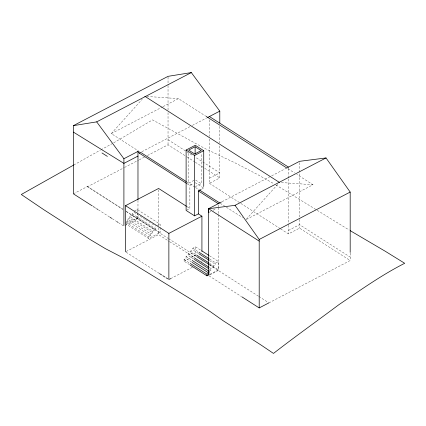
<?xml version="1.0" encoding="UTF-8"?>
<svg xmlns="http://www.w3.org/2000/svg" width="426" height="426" viewBox="0 0 426 426"><rect width="100%" height="100%" fill="white"/><g stroke="black" fill="none" stroke-linecap="round" stroke-linejoin="round"><path stroke-width="0.32" stroke-dasharray="2.13 1.6" d="M218.25 206.919L218.261 204.97M139.515 151.651L111.303 133.594L142.209 99.242M246.308 219.214L277.656 184.367M113.694 142.843L152.519 119.882L204.911 148.498L235.69 163.19L257.309 174.404L273.114 183.286M73.757 165.006L100.382 150.106M100.935 149.798L112.033 143.748M111.303 133.594L162.519 106.915M163.11 106.606L178.414 98.635L205.524 115.984M141.799 151.747L190.076 126.597M192.43 125.372L206.562 118.013M73.394 193.83L87.463 186.503L122.986 209.235M87.463 186.503L87.463 186.769L123.929 167.775M124.514 167.471L138.631 160.117M139.217 159.814L144.51 157.056M147.455 155.522L168.036 144.797L186.402 156.555M134.478 210.929L137.199 209.512L160.123 224.182L160.123 226.749M193.947 180.368L188.654 183.127L188.654 152.748M132.113 215.274L129.754 216.504L152.678 231.174L155.043 229.944L132.113 215.274L132.113 213.761L134.478 212.531L145.101 219.331M187.089 183.718L189.868 185.502L193.548 183.585M127.694 219.177L129.754 218.101L152.678 232.772L150.618 233.847L127.694 219.177L127.694 221.142L150.618 235.812L148.642 236.84L125.713 222.17M209.411 178.238L219.795 172.834L195.31 157.199M126.208 221.914L127.694 221.142M195.305 186.695L201.184 183.633L201.184 153.254M126.288 223.533L137.199 217.851L160.123 232.521L148.642 238.501L125.713 223.831M125.084 225.546L137.976 218.826L137.976 214.864M209.411 139.089L209.411 183.329L219.795 177.924L219.795 145.623M201.455 189.304L203.729 188.116L203.729 186.151M186.647 210.146L189.868 208.468L189.868 185.502M157.407 225.599L160.123 224.182M132.113 213.761L155.043 228.432L156.933 227.447M126.139 251.526L158.6 234.619L169.154 241.372M222.021 201.711L286.778 167.977M209.118 212.324L210.833 211.434M213.112 210.247L215.966 208.761M246.452 219.395L312.977 184.746L296.815 174.399M198.415 253.443L192.824 249.865L192.824 248.267L195.545 246.851L201.136 250.429M196.056 256.186L190.459 252.607L190.459 251.095L192.824 249.865M193.692 259.019L188.1 255.44L188.1 253.837L190.459 252.607M191.631 262.054L186.04 258.475L186.04 256.511L188.1 255.44M189.655 264.748L184.059 261.17L184.059 259.509L186.04 258.475M184.059 261.17L195.545 255.185L195.545 246.851M170.645 278.636L192.477 267.262M209.603 259.003L215.753 262.938L218.469 261.521L218.469 269.86L209.858 274.344M209.475 263.263L213.389 265.771L215.753 264.535L215.753 262.938M209.347 267.437L211.024 268.508L213.389 267.278L213.389 265.771M208.964 271.186L211.024 270.111L211.024 268.508M288.455 230.455L299.553 224.672L350.183 257.075M209.693 274.919L218.25 270.462L218.25 214.193M280.606 228.89L288.455 233.911L299.553 228.128L350.183 260.531L268.897 302.875M146.832 96.436L178.414 98.635M281.394 182.541L312.977 184.746M275.888 184.937L316.635 209.97M317.189 210.306L349.075 229.96M287.896 168.691L294.584 172.972M168.036 139.749L186.402 151.502M186.961 151.858L193.084 155.778M186.961 156.912L194.751 161.896M195.31 162.253L219.795 177.924M209.411 183.329L240.243 203.064M240.807 203.42L280.047 228.533M195.672 180.107L201.184 183.633M195.257 182.695L203.729 188.116M186.817 181.918L194.98 187.142M195.507 187.483L199.746 190.193M220.221 203.298L225.796 206.86M226.355 207.217L242.522 217.564M187.078 206.679L189.868 208.468M209.523 255.797L218.469 261.521M192.824 248.267L198.415 251.846M145.66 219.688L155.73 226.126M209.603 260.6L215.753 264.535M190.459 251.095L196.056 254.673M209.523 264.131L218.469 269.86M126.32 211.371L137.976 218.826M209.475 264.775L213.389 267.278M87.463 186.769L122.752 209.352M126.112 211.504L168.041 238.336M168.595 238.688L195.811 256.106M209.539 264.892L258.321 296.107M258.875 296.464L268.337 302.519M169.708 241.728L194.144 257.368M188.1 253.837L193.692 257.416M209.347 269.035L211.024 270.111M186.04 256.511L191.631 260.089M184.059 259.509L189.655 263.087M209.123 275.883L241.393 296.533M95.046 207.686L96.154 208.394M98.374 209.816L109.477 216.919M112.251 218.692L116.138 221.179M118.359 222.601L123.907 226.153M126.107 252.192L158.877 273.162M350.183 253.092L350.183 260.531M299.553 162.647L299.553 218.735M299.553 219.395L299.553 228.128M288.455 168.424L288.455 178.324M288.455 178.984L288.455 224.518M288.455 225.178L288.455 233.911M219.795 126.378L219.795 142.971M218.25 207.569L218.25 213.527M209.411 119.844L209.411 136.432M201.924 261.181L201.924 262.341M168.036 76.999L168.036 84.923M168.036 85.583L168.036 110.025M168.036 112.666L168.036 144.797M160.123 227.388L160.123 232.521M158.6 189.783L158.6 226.978M158.6 227.644L158.6 234.619M155.043 228.432L155.043 229.944M152.678 231.174L152.678 232.772M150.618 233.847L150.618 235.812M148.642 236.84L148.642 238.501M137.976 200.326L137.976 212.223M137.199 209.512L137.199 212.079M137.199 212.718L137.199 217.851M129.754 216.504L129.754 218.101"/><path stroke-width="0.64" d="M208.548 212.622L208.564 208.719L221.429 202.02M73.757 165.006L21.3 194.485L43.756 209.677L90.568 239.795L105.536 248.72L126.091 259.402L193.457 300.708L210.327 311.678L223.4 320.895L260.824 344.884L273.481 353.42C294.957 336.721 317.2 320.906 339.005 304.606C360.439 290.143 381.584 275.01 404.7 263.289L385.392 251.345L350.183 230.647M92.272 205.907L73.394 193.83L73.394 125.638L168.036 76.339L191.327 72.58L219.795 111.117L219.795 123.061M73.394 125.638L96.686 121.873L191.327 72.58M123.907 225.492L123.907 158.728L137.976 151.4L139.222 153.088L186.529 183.361M139.222 153.088L140.623 152.359L186.263 181.567M207.739 117.4L219.795 111.117M137.976 156.065L123.907 163.387L73.394 132.103M201.924 251.383L201.924 216.179L198.346 213.889L194.586 215.849L186.109 210.428L186.109 150.027L195.257 145.261L203.729 150.687L203.729 186.151M195.124 146.736L188.654 150.101L194.714 153.983L201.184 150.612L195.124 146.736L195.124 153.999M186.109 150.027L194.586 155.453L203.729 150.687M125.548 251.835L125.548 205.667L158.6 188.457L186.519 206.322M198.346 213.889L198.346 190.923L200.886 189.602M125.548 205.667L168.872 233.395L201.924 216.179M208.564 274.866L208.564 208.719L235.03 205.332L326.018 157.94L350.183 192.067L350.183 252.432M169.463 279.248L170.645 278.636M268.897 302.875L259.2 307.923L259.2 239.465L350.183 192.067M190.214 263.444L206.988 274.179L208.964 273.146L208.964 271.186L192.19 260.451M190.214 265.105L206.988 275.84L209.283 274.642M326.018 157.94L299.553 161.326L286.778 167.977L206.077 116.335M209.411 116.527L288.455 167.109M144.856 96.297L279.419 182.408M199.746 190.193L219.667 202.941M198.346 190.923L218.266 203.671M208.564 208.719L259.2 241.121M101.99 152.955L107.373 156.401M201.695 250.786L208.964 255.435M198.974 252.203L209.044 258.641M198.974 253.8L209.044 260.243M196.615 255.036L208.916 262.906M196.615 256.543L208.916 264.418M194.251 257.773L208.788 267.081M194.251 259.375L208.788 268.678M192.19 262.411L208.964 273.146M241.947 296.885L259.2 307.923M93.379 206.615L94.487 207.329M96.707 208.751L97.82 209.459M110.03 217.276L111.697 218.341M116.692 221.536L117.805 222.25M159.43 273.513L161.651 274.935M162.764 275.649L164.984 277.07M166.097 277.779L167.764 278.849M96.686 121.873L123.907 158.728M235.03 205.332L259.2 239.465M206.988 274.179L206.988 275.84M194.586 155.453L194.586 215.849M168.872 233.395L168.872 279.557M137.976 151.4L137.976 199.666"/></g></svg>
